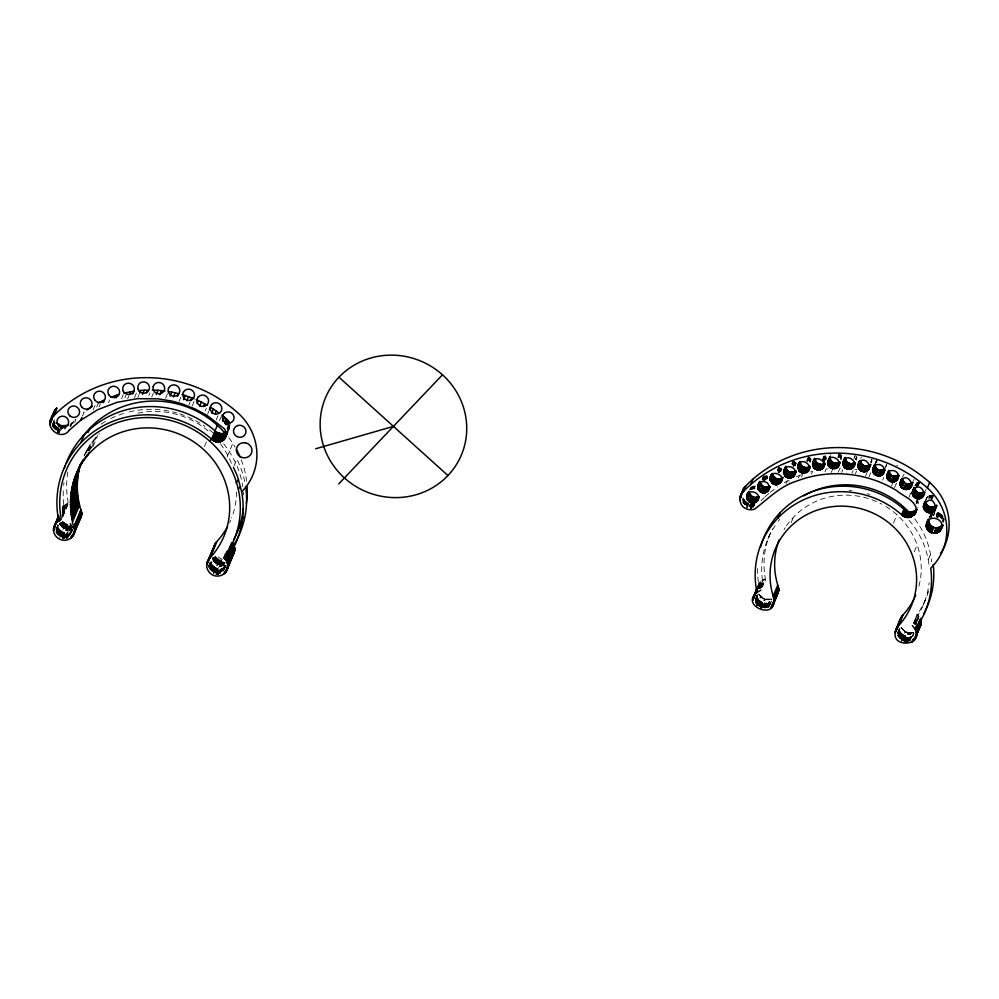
<?xml version="1.0" encoding="UTF-8"?>
<svg xmlns="http://www.w3.org/2000/svg" width="999" height="999" viewBox="0 0 999 999"><rect width="100%" height="100%" fill="white"/><g stroke="black" fill="none" stroke-linecap="round" stroke-linejoin="round"><path stroke-width="0.75" stroke-dasharray="5 3.75" d="M229.795 426.735L228.559 429.995L229.857 425.699M826.585 459.403L825.586 455.706L823.288 461.201M913.998 479.383L913.573 480.794M871.54 462.899L871.877 459.403M902.484 476.985L904.07 474.188M925.986 499.375C926.173 496.378 933.903 492.682 930.269 497.927M856.618 460.089L856.83 457.155L855.731 460.202M914.809 485.739L916.607 483.066M758.016 585.751C758.666 581.868 763.598 580.269 765.334 578.508A84.415 81.056 22.7 0 1 772.364 528.783M841.333 459.677L840.771 454.52L839.622 457.267M925.973 489.51L925.286 490.821M52.71 424.088L54.296 419.655M52.285 425.749L54.433 419.955M52.447 426.049L54.583 420.254M52.61 426.336L54.745 420.542M52.785 426.61L55.082 421.116M52.972 426.885L54.695 422.764M53.159 427.16L54.895 423.027M53.359 427.422L55.669 421.915M53.571 427.672L54.72 424.925M53.796 427.934L54.945 425.174M54.021 428.171L55.17 425.424M54.258 428.409L55.407 425.661M54.495 428.646L55.644 425.886M54.745 428.871L55.894 426.111M54.995 429.083L56.144 426.336M55.257 429.295L56.406 426.536M55.532 429.495L56.681 426.748M55.807 429.682L56.955 426.935M56.081 429.87L57.23 427.122M56.369 430.045L57.517 427.297M57.255 430.519L58.404 427.772M57.555 430.656L58.704 427.909M57.293 432.167L58.441 429.42M57.605 432.292L58.754 429.533M57.917 432.405L59.066 429.645M58.242 432.505L59.391 429.757M58.566 432.592L59.715 429.845M58.891 432.679L60.04 429.932M59.216 432.754L60.365 430.007M69.942 426.436L71.341 423.476L75.599 419.268M70.43 425.999L71.578 423.251M70.654 425.774L72.028 422.789M70.729 426.423L72.652 422.04M72.827 423.564L73.976 420.816M74.688 422.614L75.837 419.867M82.43 416.121L84.153 412L81.506 414.086M93.132 410.027L95.429 404.533L93.481 405.694M96.666 407.018L98.389 402.884M99.113 406.843L100.262 404.083M84.041 455.894L90.097 444.805L97.702 435.377A80.132 76.96 22.7 0 1 99.413 433.641M62.188 508.916C61.513 504.345 68.781 505.032 68.069 501.885A90.822 87.213 22.7 0 1 67.895 471.715M84.59 455.119L86.314 450.999M62.413 508.691L63.811 505.719M85.777 453.022L87.512 448.888M62.325 509.64L64.061 505.519M62.587 509.44L64.311 505.307M86.463 452.322L88.774 446.828M62.275 510.614L64.573 505.119M62.238 511.625L65.11 504.757M87.8 450.299L90.097 444.805M62.512 511.463L65.397 504.582M62.225 512.674L65.684 504.433M65.971 504.27C61.588 508.004 62.949 516.72 64.61 510.139A90.822 87.213 22.7 0 1 63.424 488.149M88.049 451.073L91.496 442.819M62.812 512.387L66.271 504.133M108.479 402.759L109.628 400.012M55.969 529.333L58.267 523.838M63.112 512.25L66.571 503.996M88.923 450.512L92.957 440.896M56.094 529.645L58.392 524.138M62.275 514.872L66.871 503.883M56.231 529.945L59.103 523.064M62.575 514.76L67.183 503.758M56.381 530.232L59.253 523.364M62.313 516.033L67.495 503.658M89.298 451.386L94.48 438.998M55.956 531.905L59.403 523.651M62.637 515.946L67.807 503.558M56.119 532.192L60.14 522.564M62.375 517.232L68.132 503.484M62.625 517.17L68.369 503.421M91.458 448.164L96.066 437.162M56.294 532.467L60.315 522.852M56.468 532.754L60.502 523.126M56.668 533.016L60.689 523.389M93.107 446.378L97.702 435.377M56.868 533.291L60.889 523.663M57.068 533.541L61.676 522.539M57.28 533.803L62.462 521.428M57.505 534.04L62.687 521.665M57.742 534.29L62.912 521.915M57.979 534.515L63.162 522.14M58.229 534.752L63.736 520.766M58.479 534.964L63.973 520.991M58.741 535.177L64.223 521.216M59.003 535.377L64.485 521.428M59.278 535.576L64.76 521.628M59.553 535.764L65.022 521.828M59.84 535.939L65.31 522.015M60.127 536.113L65.584 522.19M59.84 537.649L65.872 522.365M60.714 536.426L66.171 522.527M61.026 536.563L66.471 522.677M61.326 536.7L67.083 522.952L71.316 523.813L65.572 537.562M61.638 536.825L67.395 523.076M61.95 536.938L67.707 523.189M62.275 537.05L68.032 523.301M62.6 537.15L68.344 523.389M62.35 538.611L68.669 523.476M62.675 538.686L68.993 523.563M62.999 538.748L69.331 523.626M121.541 398.701L123.264 394.58M63.324 538.811L69.655 523.676M63.661 538.848L69.992 523.726M63.998 538.886L70.317 523.763M64.898 537.537L70.654 523.788M65.235 537.562L70.991 523.801M65.909 537.562L71.079 525.187M66.234 537.549L71.416 525.162M124.887 397.939L126.036 395.192M65.996 538.898L71.166 526.523M66.321 538.861L71.503 526.485M66.658 538.811L71.828 526.436M66.983 538.761L72.153 526.386M67.882 537.325L72.477 526.323M68.207 537.25L72.228 527.622M69.093 535.789L72.552 527.534M69.418 535.689L72.29 528.808M70.305 534.215L72.602 528.708M70.604 534.09L72.34 529.97M71.491 532.592L72.64 529.845M127.685 398.663L128.834 395.916M134.49 397.664L136.788 392.157M137.912 397.315L139.073 394.568M148.839 395.542L149.987 392.794M151.723 397.003L153.446 392.869M165.522 398.364L168.394 391.496M179.071 401.398L180.807 397.277M188.961 404.732L190.11 401.985M192.183 406.044L194.48 400.549M205.207 410.864L206.356 408.116M207.617 414.023L208.766 411.263M204.47 446.528L206.768 441.034M216.234 419.88L217.957 415.759M219.555 420.629L221.278 416.508M227.123 428.633L228.184 425.636M227.198 428.883L228.346 426.136M227.273 429.133L228.421 426.386M227.397 429.645L229.058 425.262M227.435 429.907L229.171 425.774M227.472 430.157L229.208 426.036M228.109 429.308L229.832 425.174M228.122 429.82L229.845 425.437M228.122 430.082L229.845 425.961M228.296 430.994L229.658 427.497M227.023 457.117L232.779 443.369M234.003 466.034L236.875 459.165A93.669 89.947 22.7 0 1 245.117 483.591M208.429 566.283L210.152 562.162M208.554 566.595L211.426 559.715M208.679 566.895L211.551 560.027M208.816 567.195L212.849 557.567M208.966 567.494L212.999 557.867M209.703 566.408L213.149 558.154M209.865 566.695L213.898 557.067M210.04 566.97L214.073 557.342M209.653 568.618L214.248 557.617M209.84 568.893L215.597 555.144M210.052 569.155L215.796 555.407M229.558 522.864L230.707 520.117M210.252 569.418L216.009 555.656L222.228 559.365L215.896 574.487M210.477 569.667L216.234 555.919M210.702 569.905L216.458 556.156M210.939 570.142L216.683 556.393M211.176 570.379L216.933 556.63M211.426 570.604L217.183 556.855M211.676 570.816L217.432 557.067M211.938 571.028L217.695 557.28M212.213 571.228L217.957 557.479M212.487 571.416L218.232 557.667M212.762 571.603L218.519 557.854M213.049 571.778L218.806 558.029M213.336 571.952L219.093 558.191M213.636 572.102L219.393 558.354M213.361 573.626L219.693 558.503M213.661 573.776L219.992 558.641M214.548 572.527L220.304 558.778M214.86 572.652L220.617 558.903M215.185 572.764L220.929 559.015M215.497 572.864L221.254 559.115M215.821 572.951L221.578 559.203M216.146 573.039L221.903 559.29M216.221 574.55L222.552 559.428M216.558 574.6L222.889 559.477M216.883 574.65L223.214 559.527M217.22 574.675L223.551 559.552M217.557 574.7L223.888 559.577M217.894 574.712L224.213 559.59M218.219 574.712L223.401 562.337M219.131 573.339L223.739 562.337M219.468 573.314L224.063 562.312M219.792 573.289L224.4 562.287M220.13 573.251L224.725 562.25M220.454 573.201L225.05 562.2M221.353 571.765L224.812 563.523M221.678 571.703L224.55 564.822M222.577 570.254L224.875 564.747M222.889 570.154L225.2 564.66M223.214 570.067L225.512 564.56M222.952 571.328L225.824 564.46M223.826 569.842L226.124 564.335M224.138 569.705L225.861 565.584M224.425 569.58L226.161 565.446M742.195 501.173L743.056 497.839M742.881 502.31L744.03 499.562L743.343 498.426M743.069 502.584L744.03 499.562M743.268 502.847L744.218 499.825M743.481 503.096L744.417 500.099M743.706 503.359L744.63 500.349M743.93 503.596L744.854 500.599M744.155 503.833L745.079 500.849M744.405 504.07L745.316 501.086M750.137 490.01L751.535 487.087L750.424 488.074M750.636 489.672C749.537 486.051 758.653 484.19 754.432 488.898M744.655 504.295L745.803 501.535M750.898 489.522L752.047 486.775M744.904 504.507L746.053 501.76M751.161 489.398L752.309 486.638M751.435 489.273L752.597 486.525M745.167 504.72L746.315 501.96L745.704 505.107M751.723 489.16L752.871 486.413M745.429 504.92L746.578 502.172M752.01 489.073L753.159 486.326M752.309 488.998L753.458 486.251M752.609 488.936L753.758 486.188M752.909 488.886L754.058 486.138M746.278 505.469L747.427 502.722M753.209 488.861L754.357 486.113M753.521 488.848L754.67 486.101M746.565 505.631L747.714 502.884M746.865 505.794L748.014 503.046M753.82 488.848L754.969 486.101M754.133 488.861L755.281 486.113M746.59 507.317L748.313 503.196M746.89 507.455L748.613 503.334M747.202 507.592L748.351 504.845M749.05 506.643L750.199 503.896M749.375 506.73L750.524 503.983M749.7 506.805L750.848 504.058M750.024 506.868L751.173 504.12M750.361 506.918L751.51 504.17M750.686 506.968L751.835 504.208M762.125 479.22L763.286 476.473M762.412 479.108L763.561 476.348M750.449 508.366L752.172 504.245M750.773 508.391L752.509 504.27M762.974 478.908L764.135 476.161M762.699 480.207L764.422 476.086M751.111 508.404L752.834 504.283M762.999 480.144L764.722 476.024M751.448 508.404L753.171 504.283M763.298 480.094L765.022 475.974M752.359 507.03L753.508 504.27M763.598 480.069L765.334 475.949M752.684 507.005L753.833 504.258M763.91 480.057C762.399 475.249 770.778 474.463 766.895 479.12M764.21 480.057L765.946 475.924M753.021 506.98L754.17 504.233M753.346 506.943L754.495 504.195M764.522 480.069L766.245 475.949M764.822 480.107L766.558 475.974M753.683 506.893L754.832 504.145M765.134 480.144L766.857 476.024M766.008 478.833L767.157 476.086M766.308 478.921L767.457 476.161M766.595 479.008L767.756 476.261M777.322 470.467L778.471 467.707M777.622 470.479L778.77 467.732M777.934 470.529L779.083 467.769M778.233 470.579L779.382 467.832M777.959 472.015L779.682 467.894M778.258 472.102L779.982 467.982M778.546 472.202L780.269 468.081M778.833 472.315C778.933 468.131 783.316 466.758 780.494 471.528M779.108 472.44L780.843 468.319M779.382 472.589L781.118 468.456M780.231 471.366L781.38 468.618M780.731 471.715L781.892 468.968M791.757 463.986L792.919 461.238M792.057 464.06L793.218 461.313M792.357 464.148L793.506 461.401M792.644 464.26L793.793 461.501M792.931 464.373L794.08 461.625M793.206 464.51L794.355 461.763M792.906 466.034L794.63 461.9M793.169 466.196L794.892 462.062L796.64 463.773M786.001 483.816L787.15 481.068L790.172 479.508L789.023 482.267M793.418 466.371L795.154 462.237M794.242 465.172L795.391 462.425M794.48 465.372L795.629 462.624M794.704 465.584L795.853 462.837M794.917 465.809L796.066 463.049M795.117 466.034L796.265 463.286M767.919 538.898L770.217 533.404M798.388 478.184L799.537 475.437L801.673 474.662M806.68 460.901L808.403 456.768M806.955 461.038L808.678 456.918M807.217 461.188L808.94 457.067M807.479 461.351L808.628 458.603M808.553 460.352L809.202 457.23M801.598 477.023L802.746 474.275M808.778 460.551L809.702 457.604M809.003 460.764L809.927 457.804M809.202 460.989L810.152 458.017M809.402 461.226L810.364 458.241M809.59 461.463L810.551 458.479M809.764 461.713L810.738 458.716M757.829 586.475L758.978 583.716M757.804 587.05L759.54 582.929M809.914 461.975L810.913 458.966M758.016 586.8L759.952 582.429M810.064 462.25L811.063 459.228M757.866 587.687L760.389 581.955M757.754 588.611L760.626 581.73M757.991 588.386L761.113 581.306M758.491 587.974L761.363 581.106M757.467 568.518A88.686 85.165 22.7 0 0 758.853 584.627L759.228 586.475L761.625 580.906M758.441 588.973L761.9 580.719M758.716 588.798L762.175 580.544M759.003 588.623L762.449 580.369M759.29 588.461L762.736 580.219M759.577 588.311L763.024 580.057M755.207 599.313L757.504 593.818M763.323 579.919C755.781 593.593 763.873 587.887 765.509 579.195M755.331 599.625L757.629 594.118M760.177 588.036L763.623 579.782M755.456 599.924L757.754 594.43M760.476 587.912L763.923 579.67M755.594 600.224L757.891 594.73M760.788 587.799L764.235 579.545M755.731 600.524L758.029 595.017M761.101 587.699L764.547 579.445M755.306 602.185L758.765 593.943M761.413 587.599L764.872 579.358M755.481 602.472L758.928 594.23M761.738 587.512L765.184 579.27M755.644 602.759L759.103 594.505L764.759 598.975L771.653 599.1L768.194 607.355M755.831 603.034L759.277 594.78M756.018 603.309L759.477 595.054M756.218 603.571L759.677 595.317M756.43 603.833L759.877 595.579M756.643 604.083L760.089 595.841M756.867 604.333L760.314 596.078M791.146 522.702L793.443 517.207M811.438 474.125L812.599 471.378L810.389 471.953M756.518 605.943L760.551 596.328M756.767 606.181L760.788 596.553M757.579 605.032L761.038 596.778M757.829 605.257L761.288 597.002M758.091 605.469L761.55 597.215M758.366 605.669L761.812 597.414M758.628 605.869L762.087 597.614M758.915 606.056L762.362 597.802M759.19 606.231L762.649 597.976M759.477 606.393L762.936 598.151M759.777 606.555L763.224 598.314M760.077 606.718L763.523 598.463M760.376 606.855L763.835 598.601M760.689 606.992L764.135 598.738M822.264 460.064L824 455.931M760.426 608.491L764.447 598.863M822.502 460.264L824.225 456.143M760.739 608.603L764.759 598.975M822.714 460.489L824.437 456.368M761.063 608.716L765.084 599.088M822.914 460.714L825.211 455.219M823.114 460.951L825.411 455.457M761.375 608.803L765.409 599.188M762.274 607.517L765.734 599.263M823.451 461.451L825.748 455.956M762.599 607.592L766.058 599.35M823.601 461.713L825.911 456.218M762.936 607.667L766.383 599.412M823.738 461.988L826.048 456.493M823.863 462.262L826.173 456.768M763.261 607.717L766.72 599.462M823.975 462.549L826.273 457.043M763.598 607.767L767.045 599.512M763.923 607.804L767.382 599.55M764.26 607.829L767.707 599.575M764.597 607.842L768.044 599.587M764.922 607.854L768.381 599.6M765.259 607.842L768.718 599.6M765.596 607.829L769.043 599.575M765.921 607.804L769.38 599.55M766.258 607.767L769.705 599.525M767.157 606.356L770.042 599.475M767.482 606.293L770.366 599.425M767.819 606.231L770.691 599.35M767.557 607.529L771.016 599.275M767.881 607.442L771.328 599.2M824.974 471.715L826.123 468.956L828.408 468.731M768.506 607.242L771.965 599M768.818 607.13L771.69 600.262M769.692 605.631L772.002 600.137M838.149 455.731L839.31 452.972M831.268 472.502L832.991 468.381M837.824 457.292L839.547 453.159M838.061 457.492L839.784 453.359M838.273 457.704L839.422 454.945M839.26 456.78L840.409 454.033M839.447 457.018L840.596 454.27M839.784 457.53L840.933 454.782M840.184 458.354L841.333 455.594M840.284 458.628L841.433 455.881M840.371 458.916L841.52 456.168M840.446 459.215L841.595 456.456M838.173 472.34L839.897 468.219L843.356 468.294M841.633 472.427L842.781 469.667M854.37 457.217L855.519 454.47M853.983 458.828L855.132 456.081M855.544 459.328L856.692 456.58M855.619 459.615L856.767 456.868M851.997 473.289L853.146 470.541M860.663 458.354L861.375 457.055M855.431 473.788L856.58 471.041M870.728 462.162L871.802 459.115M870.791 462.45L871.94 459.702M865.621 475.911L867.357 471.79M868.98 476.823L870.703 472.702M874.999 463.948L876.548 460.751M875.399 463.499L876.76 460.539M876.31 462.737L877.459 459.99M885.539 467.107L886.662 464.06M885.564 467.694L886.712 464.647M882.666 480.094L883.815 477.347M891.495 485.976L893.231 481.855M894.542 487.662L896.265 483.541L898.263 484.727M893.506 523.064L896.965 514.81M908.89 497.427L910.613 493.306L907.866 491.183M915.459 485.826L916.845 482.892M915.933 485.464L917.094 482.717M916.458 485.164L917.606 482.417M916.158 486.413L917.881 482.292M916.433 486.301L918.156 482.18M916.72 486.201L918.443 482.08M917.02 486.113L918.743 481.993M917.307 486.038L919.03 481.918M917.606 485.989L919.33 481.868M917.906 485.951L919.642 481.818M918.218 485.926L919.942 481.805M915.958 501.948L917.107 499.2M916.508 502.847L917.656 500.099M916.632 503.084L917.781 500.337M916.745 503.321L917.894 500.574M916.945 503.808C918.206 497.265 919.442 505.357 917.819 507.367M925.836 500.187L926.985 497.44M926.048 499.95L927.409 496.965M928.683 498.226L929.832 495.467M928.983 498.126L930.131 495.379M929.295 498.051L930.456 495.304M929.619 497.989L930.768 495.242M929.944 497.952L931.093 495.204M930.593 497.914L931.742 495.154M930.918 497.914L932.067 495.167M931.243 497.939L932.392 495.192M931.567 497.977L932.716 495.229M931.305 499.413L933.041 495.279M931.63 499.475L932.779 496.728M931.942 499.562L933.665 495.442M914.272 551.748L917.144 544.867M929.52 517.607L930.956 514.572M929.807 517.332L931.255 514.323M930.431 516.82L931.58 514.073M930.756 516.595L931.905 513.848M931.093 516.383L932.242 513.636M930.868 517.569L932.591 513.449M931.23 517.395L932.379 514.647M933.341 515.521L934.49 512.774M933.74 515.447L934.889 512.699M936.175 515.434C936.075 509.565 945.766 515.484 941.62 518.756M936.587 515.509L937.736 512.749M936.413 516.97L938.136 512.849M936.8 517.082L938.536 512.949M937.199 517.207L938.923 513.086M937.574 517.357L939.297 513.236M937.949 517.532L939.672 513.399M938.898 516.346L940.047 513.586M939.247 516.545L940.396 513.798M939.597 516.77L940.746 514.023M939.922 517.007L941.07 514.26M940.246 517.257L941.395 514.51M940.546 517.532L941.707 514.785M940.846 517.819L941.995 515.072M941.12 518.119L942.269 515.372M941.383 518.431L942.532 515.684M941.845 519.093L942.994 516.346M942.569 520.541L943.718 517.794M942.694 520.916L943.843 518.169L942.894 521.703M942.806 521.303L943.955 518.556M942.956 522.09L944.105 519.343M943.006 522.489L944.155 519.742M897.564 632.679L898.725 629.932M928.221 559.727L930.519 554.22M897.689 632.991L899.987 627.497M897.814 633.291L900.698 626.423M897.951 633.591L900.836 626.723M898.101 633.89C900.711 620.466 901.048 630.906 906.568 632.055C909.664 634.627 917.606 629.395 912.349 636.463M897.689 635.551L901.135 627.297M897.851 635.839L901.31 627.584M898.026 636.113L901.485 627.872M898.213 636.388L901.672 628.146M898.413 636.663L901.86 628.408M898.613 636.925L902.06 628.671M898.825 637.187L902.272 628.933M899.038 637.437L902.484 629.183M899.262 637.687L902.721 629.432M899.5 637.924L902.946 629.67M899.737 638.149L903.196 629.894M899.987 638.373L903.433 630.119M900.236 638.586L903.695 630.344M900.499 638.798L903.958 630.544M900.773 638.998L904.22 630.744M901.048 639.198L904.495 630.943M901.323 639.372L904.782 631.131M901.61 639.547L905.069 631.306M901.323 641.096L905.356 631.468M901.622 641.258L905.643 631.63M902.497 640.022L905.956 631.78M902.809 640.172L906.255 631.917M903.108 640.297L906.568 632.055M903.421 640.421L906.88 632.167M903.745 640.534L907.192 632.28M904.058 640.634L907.517 632.379M903.808 642.107L907.829 632.479M904.132 642.182L908.166 632.567M904.457 642.257L908.491 632.629M904.794 642.32L908.815 632.692M905.119 642.382L909.152 632.754M916.995 614.622L913.548 622.864L915.121 624.4L918.568 616.146L916.995 614.622L918.318 612.737A84.415 81.056 22.7 0 0 928.995 589.722M905.456 642.419L909.477 632.792M913.698 622.989L917.144 614.735M905.781 642.457L909.814 632.829M913.948 623.201L917.407 614.959M906.118 642.469L910.139 632.854M914.197 623.426L917.644 615.184M906.455 642.494L910.476 632.866M914.435 623.663L917.894 615.409M906.78 642.494L910.813 632.866M914.672 623.9L918.118 615.646M907.117 642.482L911.15 632.854M914.897 624.15L918.356 615.896M907.454 642.469L911.475 632.842M923.338 604.832L925.636 599.338M908.353 641.058L911.812 632.817M915.321 624.65C919.355 621.74 912.274 620.554 916.021 618.231A84.415 81.056 22.7 0 0 929.095 582.717M917.057 620.529L918.568 616.146M908.69 641.021L912.137 632.779M915.534 624.924L916.483 621.902M917.257 620.791L918.78 616.408M909.015 640.971L912.474 632.729M917.444 621.066L918.98 616.67M909.34 640.921L912.799 632.667M909.664 640.846L913.123 632.604M909.989 640.771L913.436 632.517M912.037 636.563L913.76 632.429M912.961 636.238L914.122 633.478M749.5 489.597L750.237 488.311M830.394 455.294L830.781 454.495M929.145 517.145L930.668 514.86M875.661 461.938L876.348 460.976M62.475 507.142L63.337 506.168M761.001 500.724L764.36 497.44M765.172 496.665L769.405 492.982M71.341 423.476L70.042 424.45M770.254 492.257L777.497 486.9M759.228 586.475L763.211 584.69L763.036 584.015A84.415 81.056 22.7 0 1 776.71 523.426M784.178 482.704L787.15 481.068M796.365 476.698L799.537 475.437M854.857 469.33L857.154 469.667M896.64 465.297L897.776 465.796M63.674 485.402A90.822 87.213 22.7 0 1 64.011 482.679M101.149 424.113A90.822 87.213 22.7 0 1 108.304 419.842M110.789 418.569A90.822 87.213 22.7 0 1 126.448 412.612M129.171 411.9A90.822 87.213 22.7 0 1 176.823 412.987M179.558 413.811A90.822 87.213 22.7 0 1 204.995 426.461M209.553 429.882A90.822 87.213 22.7 0 1 213.886 433.554M223.639 443.806A90.822 87.213 22.7 0 1 228.671 450.611L230.207 452.972A90.822 87.213 22.7 0 1 242.807 486.738M243.456 492.232A90.822 87.213 22.7 0 1 243.644 494.98M228.833 437.774A90.822 87.213 22.7 0 1 232.13 442.357L233.654 444.717A90.822 87.213 22.7 0 1 235.115 447.127M241.221 459.727A90.822 87.213 22.7 0 1 246.628 481.231M137.899 413.124A80.132 76.96 22.7 0 1 210.227 432.779M220.379 443.781A80.132 76.96 22.7 0 1 232.168 465.459M236.601 491.845A80.132 76.96 22.7 0 1 231.606 517.882M778.246 521.378A84.415 81.056 22.7 0 1 779.844 519.393M849.125 490.497A84.415 81.056 22.7 0 1 851.76 490.721M867.332 493.718A84.415 81.056 22.7 0 1 869.867 494.493M909.14 520.354A84.415 81.056 22.7 0 1 929.257 567.37M914.759 518.931A84.415 81.056 22.7 0 1 931.555 561.875M784.065 529.632A73.726 70.804 22.7 0 1 785.226 527.734M786.45 525.874A73.726 70.804 22.7 0 1 881.867 504.208M885.888 506.505A73.726 70.804 22.7 0 1 918.106 588.898"/><path stroke-width="1.5" d="M812.587 464.223C813.748 451.323 832.329 464.46 820.366 469.692A5.894 5.657 22.7 0 1 818.568 469.967L815.359 469.018L813.011 466.271L812.587 464.223L814.884 458.716L816.683 462.762L820.866 464.46A5.894 5.657 22.7 0 0 822.676 464.198L824.749 463.024L822.227 468.718M886.8 475.861L887.487 478.746L889.31 480.781A5.894 5.657 22.7 0 0 890.958 481.605C895.941 483.641 900.873 476.985 897.314 472.889C896.016 471.166 893.743 470.242 891.608 470.566C886.6 470.354 884.927 482.38 889.098 470.367M69.393 430.032C60.802 442.757 41.409 425.137 53.896 415.659A135.215 129.845 22.7 0 1 60.814 409.14L61.126 408.866A132.118 126.861 22.7 0 1 234.777 410.202L237.45 412.525A57.118 54.858 22.7 0 1 241.671 491.845A93.669 89.947 22.7 0 1 226.498 559.078C226.336 562.112 229.545 566.97 226.748 570.666C224.937 574.2 220.916 576.336 216.983 576.073C208.591 576.148 203.134 564.897 209.253 558.766A10.689 10.265 22.7 0 1 209.94 558.079L210.889 556.98A80.132 76.96 22.7 0 0 202.385 448.451A80.132 76.96 22.7 0 0 90.809 451.885C70.08 472.452 66.396 504.145 74.738 530.981C74.5 536.213 69.593 540.471 64.423 540.309C59.166 540.397 54.171 536.213 53.596 530.931C53.259 528.371 53.983 525.686 55.582 523.638C56.606 520.816 61.888 521.128 61.164 518.381A90.822 87.213 22.7 0 1 104.858 428.096A90.822 87.213 22.7 0 1 208.292 439.935L210.427 441.808A90.822 87.213 22.7 0 1 225.225 458.866L226.761 461.226A90.822 87.213 22.7 0 1 236.189 481.481L236.988 484.14A90.822 87.213 22.7 0 1 224.188 557.454L225.811 559.902L232.305 542.869L225.399 559.378M233.329 554.732L234.777 549.188L232.717 543.394M756.93 591.982L756.555 590.122A88.686 85.165 22.7 0 1 799.225 501.96A88.686 85.165 22.7 0 1 900.224 513.523L901.647 514.685A8.554 8.204 22.7 0 0 903.071 515.896C908.516 520.167 917.694 515.022 916.195 508.079C913.635 499.463 903.183 496.216 896.952 490.821C867.557 472.515 829.632 468.444 797.239 480.931C780.369 485.914 768.169 498.826 754.757 509.028C751.648 510.277 747.989 509.94 745.117 508.216C738.848 504.895 738.074 495.329 743.793 491.083A135.215 129.845 22.7 0 1 750.724 484.565L751.036 484.29A132.118 126.861 22.7 0 1 924.687 485.626L927.359 487.949A57.118 54.858 22.7 0 1 931.58 567.27L930.681 568.219L930.918 569.954A88.686 85.165 22.7 0 1 915.746 628.271L915.209 628.983M912.387 625.624C930.993 647.127 883.503 650.287 897.814 626.535A10.689 10.265 22.7 0 1 898.501 625.849L899.325 624.887A73.726 70.804 22.7 0 0 858.928 508.229A73.726 70.804 22.7 0 0 772.739 594.555C782.217 624.6 733.166 604.308 760.901 590.197M918.643 629.308L920.866 624.712L920.603 619.892L916.008 630.893M783.965 470.154C782.205 474.35 786.737 479.095 791.033 477.809A5.894 5.657 22.7 0 0 792.694 477.122L794.829 474.7M80.657 464.323C75.624 479.87 76.473 496.815 81.543 512.212C81.993 514.985 81.206 517.932 79.408 520.092M779.22 539.635A73.726 70.804 22.7 0 0 777.334 583.553L778.696 590.272L776.66 595.616M746.815 497.127C747.152 486.713 763.885 493.556 757.03 501.223A5.894 5.657 22.7 0 1 755.606 502.297C749.6 505.706 742.919 496.428 749.113 491.62M757.791 486.663C757.429 491.046 762.799 494.343 766.57 492.132A5.894 5.657 22.7 0 0 767.994 491.058L769.492 486.988L767.557 483.004L764.56 481.53L761.538 481.743L758.903 483.641L757.791 486.663L759.54 482.242M900.049 483.666C905.094 466.758 921.515 492.032 903.533 488.961A5.894 5.657 22.7 0 1 901.997 487.949L900.049 483.666L901.785 479.245M798.213 465.134C802.384 455.644 815.609 467.944 806.268 472.552A5.894 5.657 22.7 0 1 804.52 473.039C798.875 473.888 795.766 466.496 799.362 462.387M872.714 469.705L873.451 472.877L875.848 475.199A5.894 5.657 22.7 0 0 877.584 475.811C882.654 477.185 886.675 470.279 882.954 466.583C881.593 465.034 879.432 464.26 877.397 464.61C873.201 464.023 870.629 475.412 874.462 465.284M923.438 506.431C934.664 485.489 943.231 524.65 924.075 509.203A6.256 6.006 22.7 0 1 923.713 508.316L923.438 506.431L925.186 501.998M770.192 478.621C770.916 467.744 787.949 476.136 779.869 483.316A5.894 5.657 22.7 0 1 778.321 484.215C772.764 486.588 767.07 478.758 771.927 474.2M842.969 464.173C843.893 448.938 864.51 465.259 849.275 469.255A5.894 5.657 22.7 0 1 847.439 469.068L844.555 467.382L843.019 464.473L845.279 458.678L846.852 461.888L849.737 463.573A5.894 5.657 22.7 0 0 851.573 463.748L854.669 462.662L852.372 468.156M912.836 490.409C922.427 478.159 930.494 503.334 915.096 497.777A5.894 5.657 22.7 0 1 913.698 496.578L912.274 492.707L913.985 487.662M742.17 493.069L743.293 489.06L746.103 485.589A135.215 129.845 22.7 0 1 753.021 479.058L753.333 478.783A132.118 126.861 22.7 0 1 926.985 480.132L929.657 482.442A57.118 54.858 22.7 0 1 940.359 553.783M213.574 548.051L216.146 542.257A10.689 10.265 22.7 0 1 216.845 541.583L217.794 540.471A80.132 76.96 22.7 0 0 227.547 526.648M827.734 462.225C830.544 449.6 847.352 464.885 834.777 468.593A5.894 5.657 22.7 0 1 832.954 468.631L829.869 467.307L827.896 464.298L827.734 462.225L830.069 456.431M899.874 621.003L902.409 615.534A10.689 10.265 22.7 0 1 903.108 614.847L903.92 613.886A73.726 70.804 22.7 0 0 913.935 599.2M926.847 522.639C930.044 514.235 944.13 518.906 941.682 527.597C939.909 536.288 925.711 534.003 926.285 525.337A7.855 7.542 22.7 0 1 926.473 523.763L928.158 519.53M794.954 474.425C797.764 467.744 786.775 463.324 784.078 469.88M50.45 420.616C50.574 416.071 62.313 397.565 53.509 416.133M50.125 421.865L55.207 409.777M49.987 422.827L55.594 409.265M49.95 423.464L56.019 408.778M49.95 423.788L52.248 418.294M52.785 416.795L56.468 408.316M49.975 424.438L51.686 419.992M53.259 416.346L56.706 408.091M60.29 428.471L61.439 425.724L68.294 425.349M60.614 428.559L61.763 425.799M60.939 428.621L62.088 425.874M61.264 428.696L62.425 425.936M61.601 428.746L62.75 425.999M64.923 428.721L66.071 425.961M69.206 430.294L80.707 420.254L81.856 417.507M80.807 442.857L84.266 434.615M88.087 432.38L89.81 428.259M103.334 402.634L104.495 399.887L98.389 402.884M53.709 527.709L58.729 515.372M53.609 528.346L58.454 516.758M74.513 478.533L80.832 463.411M53.546 528.995L58.654 516.508M73.751 480.831L80.007 465.509M53.521 529.632L58.704 516.933M79.408 467.495L81.718 462M53.534 530.282L54.67 527.21M56.668 522.44L58.629 518.106M73.064 483.154L79.97 466.645M80.607 465.397L82.905 459.89M53.559 530.606L54.708 527.859M57.155 522.015L58.304 519.268M72.452 485.489L79.358 468.993M57.405 521.815L58.554 519.068M81.868 463.324L83.017 460.576M57.667 521.615L58.816 518.868M71.928 487.849L78.821 471.353M57.942 521.428L59.366 518.506M83.192 461.301L84.353 458.553M58.491 521.091L59.64 518.331M71.466 490.234L78.372 473.726M84.59 459.328L85.739 456.58M71.091 492.619L77.997 476.123M86.051 457.392L87.2 454.645M70.792 495.029L77.697 478.533M87.575 455.507L88.724 452.759M70.567 497.44L77.472 480.944M70.43 499.862L77.323 483.366M70.355 502.297L77.26 485.801M70.367 504.732L77.273 488.224M116.084 397.777L117.233 395.03L119.43 394.393M70.467 507.167L77.373 490.659M70.629 509.59L77.535 493.094M70.879 512.025L77.785 495.516M71.216 514.435L78.109 497.939M71.616 516.845L78.521 500.349M72.103 519.255L78.996 502.747M72.665 521.64L79.558 505.132M74.038 526.51L80.907 509.865M74.151 526.823L81.056 510.314M129.408 394.543L130.557 391.783L133.953 391.233L132.805 393.981M74.263 527.135L81.156 510.626M74.351 527.447L81.256 510.939M74.438 527.759L81.344 511.263M74.513 528.071L81.419 511.575M74.588 528.396L81.481 511.9M70.604 538.361L71.753 535.601M74.638 528.721L81.543 512.212M70.867 538.161L72.015 535.414M74.688 529.045L81.581 512.537M74.75 529.682L81.618 512.862M71.616 537.537L72.765 534.777M74.763 530.007L81.656 513.511M71.841 537.3L81.668 513.836M72.29 536.838L81.643 514.485M72.702 536.338L81.568 515.122M73.252 535.539L81.394 516.083M139.648 393.194L140.797 390.447L147.69 390.072L146.541 392.819M142.507 394.33L144.231 390.209M156.331 394.43L158.067 390.309L164.96 390.996M159.79 394.717L161.513 390.597M170.092 396.216L171.816 392.095L178.596 393.606L177.447 396.366M173.489 396.928L175.212 392.794M183.554 399.662L185.277 395.542L193.981 398.738M186.85 400.774L188.574 396.653M190.684 400.611L191.833 397.864M197.09 403.334L198.239 400.574L196.116 399.637M199.65 406.206L201.373 402.085L198.239 400.574M203.321 406.431L204.47 403.683L201.373 402.085M209.353 409.89L210.502 407.142L219.106 412.999M211.701 413.136L213.424 409.016M215.147 413.711L216.296 410.964M217.332 425.299L211.563 439.073L209.628 441.096M212.312 439.822L215.772 431.568M80.707 420.254L97.964 409.59L117.07 402.322L137.338 398.688L158.067 398.851L171.766 401.049L181.83 403.783L194.793 408.828L207.043 415.397L224.75 429.058L226.398 434.203L224.313 439.36L219.018 441.97L213.162 440.472L216.621 432.23A8.554 8.204 22.7 0 1 215.01 430.819L213.561 429.645A93.669 89.947 22.7 0 0 66.196 463.111M213.386 440.621L216.621 432.23M213.611 440.759L216.833 432.367M213.848 440.896L217.07 432.517M214.086 441.021L217.295 432.642M214.323 441.146L217.532 432.779M214.573 441.258L217.782 432.892M222.802 421.453L224.538 417.332L221.853 415.122M214.822 441.358L218.269 433.104L222.727 433.691L226.598 432.142M215.072 441.458L218.519 433.204M215.322 441.546L218.769 433.291M215.572 441.633L219.031 433.379M215.834 441.708L219.28 433.454M216.096 441.77L219.543 433.516M216.358 441.833L219.805 433.578M216.621 441.883L220.067 433.628M224.713 423.064L226.436 418.943L224.538 417.332M216.883 441.92L220.329 433.666M224.8 423.226L226.436 418.943M217.145 441.958L220.604 433.703M217.42 441.983L220.866 433.728M217.682 441.995L221.129 433.753M225.212 423.564L226.523 419.093M225.412 423.738L226.935 419.43M217.944 442.008L221.403 433.766M226.174 422.552L227.135 419.617M218.219 442.008L221.666 433.766M226.361 422.739L227.335 419.805M218.481 442.008L221.928 433.753M226.548 422.939L227.522 419.992M218.744 441.995L222.203 433.741M226.149 424.513L227.697 420.192M219.018 441.97L222.465 433.716M219.28 441.945L222.727 433.691M226.311 424.725L227.872 420.392M219.543 441.895L222.989 433.653M227.048 423.551L228.034 420.591M219.805 441.858L223.252 433.603M227.21 423.776L228.197 420.804M227.347 423.988L228.359 421.016M220.055 441.795L223.514 433.554M227.497 424.213L228.509 421.241M220.317 441.733L223.764 433.491M227.622 424.438L228.646 421.466M220.567 441.67L224.275 433.341M227.76 424.675L228.783 421.69M221.079 441.508L224.525 433.254M221.316 441.408L224.775 433.154M221.566 441.308L225.012 433.054M221.803 441.196L225.25 432.954M222.04 441.083L225.487 432.829M222.265 440.959L225.949 432.579M222.715 440.696L226.174 432.442M222.939 440.547L226.386 432.292M223.152 440.397L226.81 431.993M223.551 440.072L227.21 431.655M223.938 439.735L227.397 431.481M224.313 439.36L227.547 431.456M224.65 438.973L227.522 432.092M225.237 438.124L227.547 432.617M206.88 563.286L215.16 543.531M206.706 564.235L215.734 542.757M206.656 564.885L216.146 542.257M206.631 565.209L213.536 548.701M209.94 558.079L216.845 541.583M223.976 557.966L225.587 553.746M224.238 558.191L227.11 551.311M224.488 558.404L227.36 551.535M224.725 558.641C226.436 554.395 227.123 550.474 229.957 550.824A93.669 89.947 22.7 0 0 245.592 486.413M224.962 558.878L231.855 542.382M225.187 559.128L232.093 542.619M225.612 559.627L232.517 543.131M226.011 560.164L232.917 543.668M226.199 560.439L233.092 543.943M226.373 560.726L233.267 544.218M226.536 561.001L233.441 544.505M226.698 561.301L233.591 544.792M226.848 561.588L233.741 545.092M226.985 561.888L233.878 545.392M227.11 562.187L234.016 545.691M227.235 562.499L234.128 546.003M227.335 562.812L234.241 546.303M227.435 563.124L234.34 546.615M227.535 563.436L234.428 546.94M227.61 563.748L234.515 547.252M227.685 564.073L234.578 547.564M223.551 574.263L224.962 571.328M227.735 564.398L234.64 547.889M227.822 565.034L234.69 548.214M227.859 565.359L234.753 548.863M224.575 573.463L225.961 570.491M227.11 567.732L234.777 549.188M225.037 573.014L234.777 549.837M225.474 572.539L234.765 550.162M225.886 572.027L234.703 550.799M226.423 571.228L234.54 551.76M740.259 496.341L743.293 489.06M740.034 497.29L743.968 487.962M739.897 498.251L744.355 487.437M739.859 498.888L741.595 494.443M742.257 492.694L744.779 486.95M739.859 499.213L741.583 495.092M742.694 492.22L745.229 486.488M739.884 499.862L741.008 496.79M743.169 491.77L745.466 486.263M743.406 491.558L745.716 486.051M750.724 484.565L753.021 479.058M746.94 495.941L748.738 491.533M746.827 496.828L749.125 491.333M746.852 497.727C748.214 484.278 750.786 502.047 757.904 496.803A5.894 5.657 22.7 0 0 758.666 496.316M746.89 498.014L749.188 492.519M746.94 498.314L749.25 492.819M747.015 498.601L749.312 493.106M747.102 498.888L749.4 493.394M747.202 499.175L749.5 493.681M747.327 499.463L749.625 493.956M747.452 499.725L749.75 494.23M747.602 499.999L749.899 494.493M748.988 501.61L751.285 496.116M749.238 501.798L751.535 496.303M749.487 501.973L751.785 496.478M749.75 502.135L752.047 496.64M750.012 502.285L752.322 496.79M750.299 502.422L752.597 496.928M750.574 502.547L752.871 497.04M750.861 502.659L753.171 497.152M757.854 486.076L759.702 481.368M751.161 502.747L753.458 497.252M757.791 487.262L760.077 481.456M751.46 502.822L753.758 497.327M757.816 487.549C759.24 474.85 762.062 491.745 768.868 486.638A5.894 5.657 22.7 0 0 769.63 486.151M757.854 487.849L760.152 482.355M751.76 502.884L754.058 497.39M757.979 488.436L760.214 482.642M752.06 502.934L754.37 497.44M758.066 488.723L760.364 483.229M752.372 502.972L754.67 497.465M758.166 489.011L760.476 483.516M758.291 489.285L760.589 483.791M752.672 502.984L754.982 497.477M758.416 489.56L760.726 484.065M752.984 502.984L755.281 497.49M758.566 489.822L760.863 484.328M753.283 502.972L755.594 497.465M753.596 502.934L755.893 497.44M753.895 502.897L756.193 497.39M754.195 502.834L756.493 497.327M754.482 502.759L756.792 497.252M754.782 502.659L757.08 497.165M755.057 502.559L757.367 497.052M755.331 502.435L757.642 496.94M759.952 491.446L762.249 485.939M755.606 502.297L757.904 496.803M760.202 491.633L762.499 486.126M760.451 491.808L762.749 486.313M760.714 491.97L763.011 486.476M757.03 501.223L758.953 496.878M757.417 500.774L758.903 497.527M760.988 492.12L763.286 486.625M761.263 492.257L763.561 486.763M761.538 492.382L763.848 486.875M761.837 492.482L764.135 486.988M762.125 492.582L764.422 487.075M762.424 492.657L764.722 487.162M762.724 492.719L765.022 487.225M763.036 492.769L765.334 487.262M763.336 492.794L765.634 487.3M763.648 492.819L765.946 487.312M770.516 476.873L771.89 473.576M763.948 492.819L766.245 487.312M770.229 478.022L772.002 473.613M764.26 492.807L766.558 487.3M770.204 479.22L772.489 473.414M764.56 492.769L766.857 487.275M770.241 479.508C771.977 466.845 773.913 482.779 780.619 478.708A5.894 5.657 22.7 0 0 782.18 477.822L780.107 483.129M764.859 492.719L767.157 487.225M770.291 479.807L772.589 474.313M765.159 492.669L767.457 487.162M770.354 480.107L772.652 474.6M765.459 492.582L767.756 487.087M770.441 480.394L772.739 474.887M765.746 492.495L768.044 487M770.529 480.681L772.826 475.174M766.021 492.395L768.331 486.888M770.641 480.956L772.939 475.462M766.308 492.27L768.606 486.763M766.57 492.132L768.868 486.638M767.994 491.058L769.917 486.7M768.556 490.359L770.017 487.1M771.815 482.729L774.113 477.222M772.04 482.942L774.337 477.435M772.264 483.141L774.562 477.647M772.502 483.341L774.799 477.834M772.751 483.516L775.049 478.022M773.014 483.691L775.311 478.184M773.276 483.841L775.574 478.346M773.551 483.978L775.848 478.484M773.838 484.115L776.136 478.608M774.125 484.228L776.423 478.721M774.412 484.328L776.71 478.821M774.712 484.403L777.01 478.908M775.012 484.478L777.309 478.971M775.311 484.527L777.609 479.033M775.611 484.565L777.921 479.07M775.923 484.59L778.221 479.095M776.235 484.602L778.533 479.095M776.535 484.59L778.833 479.083M776.847 484.565L779.145 479.058M777.147 484.527L779.445 479.021M777.447 484.465L779.744 478.971M777.734 484.403L780.044 478.896M778.034 484.315L780.331 478.808M783.653 471.291L785.664 466.346M778.321 484.215L780.619 478.708M783.603 471.89L785.901 466.383M783.603 472.477L785.901 466.683M783.641 472.777L785.913 466.983M783.678 473.076L785.938 467.282M783.815 473.663L785.976 467.569M779.869 483.316L782.18 477.822M780.519 482.704L782.816 477.197M781.056 481.993L782.941 477.609M784.752 475.549L787.05 470.054L786.038 467.869M784.939 475.786L787.05 470.054M785.139 476.024L787.237 470.292M785.351 476.236L787.449 470.517M785.576 476.448L787.662 470.741M785.813 476.648L787.886 470.954M786.063 476.835L788.124 471.141M786.313 477.01L788.361 471.328M786.575 477.172L788.623 471.503M786.85 477.31L788.885 471.665M787.125 477.447L789.148 471.815M787.412 477.572L789.709 472.065L793.331 472.315A5.894 5.657 22.7 0 0 795.004 471.615L795.728 471.091M787.699 477.672L790.009 472.165M787.999 477.759L790.296 472.265M788.298 477.834L790.596 472.34M788.598 477.897L790.896 472.39M788.91 477.934L791.208 472.44M789.21 477.972L791.508 472.465M789.522 477.984L791.82 472.477M789.822 477.984L792.132 472.477M790.134 477.959L792.432 472.465M790.434 477.922L792.731 472.427M790.733 477.884L793.031 472.377M791.033 477.809L793.331 472.315M792.694 477.122L795.004 471.615M792.956 476.96L795.254 471.453M793.194 476.773L795.491 471.278M793.418 476.585L795.941 470.891M797.889 466.271L799.262 462.662M793.855 476.173L795.953 471.59M797.801 467.157L800.112 461.363M794.405 475.474L795.991 471.953M797.814 467.457C800.261 454.957 800.124 469.805 806.817 467.532A5.894 5.657 22.7 0 0 808.566 467.057L809.602 466.446L807.055 472.115M797.864 468.056L800.124 462.25M777.784 518.231L780.094 512.724M798.563 470.029L800.861 464.535M798.713 470.292L801.011 464.797M798.888 470.541L801.186 465.047M799.075 470.791L801.373 465.297M799.262 471.029L801.573 465.522M799.475 471.253L801.772 465.746M799.699 471.466L801.997 465.959M799.924 471.665L802.234 466.171M800.174 471.853L802.472 466.358M800.424 472.04L802.721 466.533M800.686 472.202L802.984 466.695M800.948 472.352L803.246 466.858M801.223 472.49L803.521 466.995M801.51 472.614L803.808 467.12M801.797 472.727L804.095 467.232M802.085 472.827L804.395 467.32M802.384 472.902L804.682 467.407M802.684 472.964L804.982 467.47M802.996 473.014L805.294 467.52M803.296 473.051L805.594 467.557M803.608 473.076L805.906 467.569M803.908 473.076L806.205 467.582M804.22 473.064L806.518 467.569M804.52 473.039L806.817 467.532M753.146 597.677L756.967 588.199M752.959 598.638L756.855 588.948M752.896 599.275L756.955 589.335M752.871 599.924L756.905 589.972M752.871 600.249L754.607 596.128M806.268 472.552L808.566 467.057M806.543 472.427L808.84 466.92M806.805 472.277L809.103 466.77M807.542 471.765L809.839 466.258M807.766 471.565L809.702 467.232M808.179 471.141L809.902 467.008M808.541 470.666L809.852 467.669M812.836 462.462L814.46 458.628M812.599 463.623L814.61 458.379M812.587 463.923L814.884 458.429M813.011 466.271L815.321 460.764M813.136 466.545L815.446 461.038M813.273 466.808L815.584 461.313M813.436 467.07L815.733 461.575M813.598 467.332L815.896 461.825M813.773 467.582L816.071 462.075M813.973 467.819L816.27 462.312M814.173 468.044L816.47 462.549M814.385 468.256L816.683 462.762M814.61 468.469L816.92 462.974M814.847 468.668L817.157 463.161M815.097 468.843L817.394 463.349M815.359 469.018L817.657 463.524M815.621 469.18L817.919 463.673M815.896 469.318L818.193 463.823M816.171 469.455L818.468 463.948M816.458 469.567L818.755 464.073M816.745 469.667L819.055 464.173M817.045 469.755L819.342 464.26M817.344 469.83L819.642 464.323M817.644 469.88L819.954 464.385M817.956 469.93L820.254 464.423M818.256 469.955L820.566 464.448M818.568 469.967L820.866 464.46M820.366 469.692L822.676 464.198M820.654 469.605L822.964 464.098M820.941 469.493L823.238 463.986M821.215 469.355L823.513 463.861M821.478 469.218L823.775 463.723M821.74 469.068L824.038 463.561M821.99 468.893L824.287 463.399M822.676 468.319L824.6 463.986M823.076 467.882L824.799 463.761M823.576 467.157L824.874 464.135M827.821 461.638L829.557 457.517M827.984 464.585L830.206 458.803L830.032 456.73M773.126 596.191L777.734 585.202M828.084 464.872L830.206 458.803M828.208 465.159L830.394 459.378M828.333 465.422L830.506 459.652M828.483 465.696L830.644 459.927M773.613 597.414L778.221 586.413M828.646 465.946L830.781 460.189M773.713 597.727L778.308 586.725M828.82 466.196L830.943 460.452M773.8 598.051L778.396 587.05M829.008 466.446L831.118 460.701M773.875 598.364L778.471 587.362M774 599L778.546 587.687M829.207 466.67L831.305 460.939M774.038 599.325L778.646 588.324M829.42 466.895L831.505 461.176M774.075 599.65L778.683 588.648M829.645 467.107L831.717 461.401M770.966 607.817L773.276 602.322M774.113 600.299L778.708 588.973M771.203 607.592L778.721 589.622M829.869 467.307L831.942 461.613M771.653 607.117L778.696 590.272M830.119 467.495L832.179 461.813M772.065 606.618L778.633 590.909M772.439 606.093L778.521 591.545M830.369 467.669L832.417 462M773.226 604.695L778.071 593.094M830.631 467.832L832.666 462.175M830.906 467.982L832.929 462.337M831.18 468.119L833.203 462.487M831.455 468.244L833.765 462.749L835.251 463.136A5.894 5.657 22.7 0 0 837.075 463.086L839.547 462.013L837.249 467.52M831.755 468.356L834.053 462.849M832.042 468.444L834.34 462.949M832.342 468.519L834.64 463.024M832.642 468.581L834.939 463.086M832.954 468.631L835.251 463.136M834.777 468.593L837.075 463.086M835.077 468.531L837.374 463.024M835.376 468.456L837.674 462.949M835.664 468.356L837.961 462.862M835.951 468.256L838.248 462.749M836.225 468.131L838.798 462.5M836.75 467.844L839.048 462.35M837 467.694L839.31 462.187M837.487 467.332L839.784 461.825M837.911 466.92L839.834 462.574M838.298 466.471L839.934 462.962M843.243 461.538L844.967 457.417M843.069 462.1L845.079 457.48M843.019 464.473L845.329 458.966M843.094 464.76L845.391 459.265M843.168 465.059L845.466 459.552M843.268 465.334L845.566 459.84M843.381 465.621L845.678 460.114M843.506 465.896L845.803 460.389M843.643 466.158L845.941 460.664M843.793 466.421L846.103 460.926M843.968 466.683L846.265 461.176M844.155 466.92L846.453 461.426M844.342 467.157L846.64 461.663M844.555 467.382L846.852 461.888M844.767 467.607L847.065 462.1M844.992 467.807L847.302 462.312M845.241 468.007L847.539 462.5M845.491 468.181L847.789 462.687M845.741 468.344L848.039 462.849M846.016 468.506L848.313 462.999M846.29 468.643L848.588 463.149M846.565 468.768L848.863 463.274M846.852 468.893L849.15 463.386M847.14 468.981L849.45 463.486M847.439 469.068L849.737 463.573M849.275 469.255L851.573 463.748M849.575 469.23L851.872 463.723M849.874 469.193L852.184 463.686M850.174 469.13L852.484 463.636M850.474 469.055L852.771 463.561M850.761 468.981L853.071 463.474M851.048 468.881L853.346 463.374M851.335 468.756L853.633 463.261M851.598 468.631L853.908 463.136M851.872 468.494L854.42 462.837M852.609 467.982L854.907 462.475M852.834 467.782L854.782 463.461M853.258 467.357L854.782 464.148M859.764 460.564C856.917 463.861 857.479 469.755 861.812 471.266A5.894 5.657 22.7 0 0 863.611 471.665C876.535 471.316 864.784 452.572 858.478 463.573M858.004 466.183L860.301 460.389M858.041 466.483C861.163 455.244 859.277 464.772 864.123 465.771A5.894 5.657 22.7 0 0 865.908 466.171L869.892 464.985L867.594 470.479M858.079 466.783L860.376 461.276M858.141 467.07L860.439 461.575M858.216 467.37L860.514 461.863M858.303 467.657L860.601 462.15M858.403 467.932L860.713 462.437M858.528 468.206L860.826 462.712M858.665 468.481L860.963 462.987M858.815 468.743L861.113 463.249M858.978 469.006L861.275 463.499M859.152 469.255L861.45 463.748M859.34 469.493L861.65 463.998M859.54 469.73L861.85 464.223M859.764 469.942L862.062 464.448M859.989 470.154L862.287 464.647M860.214 470.354L862.524 464.847M860.464 470.541L862.761 465.034M860.713 470.704L863.024 465.209M860.976 470.866L863.286 465.372M861.25 471.016L863.548 465.522M861.538 471.153L863.835 465.646M861.812 471.266L864.123 465.771M863.611 471.665L865.908 466.171M863.923 471.69L866.22 466.183M864.222 471.678L866.533 466.183M864.535 471.665L866.832 466.158M864.834 471.628L867.132 466.133M865.134 471.578L867.432 466.083M865.434 471.516L867.731 466.021M865.733 471.441L868.031 465.934M866.021 471.341L868.318 465.846M866.295 471.228L868.593 465.734M866.57 471.116L868.88 465.609M866.845 470.979L869.405 465.322M867.357 470.654L869.654 465.159M867.819 470.292L870.341 464.585M868.256 469.88L870.554 464.373M868.631 469.418L870.828 464.547M873.363 467.445L874.662 464.435M872.701 470.304L874.999 464.498M872.726 470.604C876.135 459.777 873.763 468.094 878.146 469.692A5.894 5.657 22.7 0 0 879.882 470.317L884.502 469.293M872.814 471.191L875.062 465.397M872.889 471.478L875.186 465.984M872.964 471.778L875.274 466.271M873.064 472.052L875.374 466.558M873.176 472.34L875.486 466.833M873.313 472.614L875.611 467.107M873.451 472.877L875.761 467.382M873.613 473.139L875.911 467.644M873.788 473.389L876.086 467.894M873.963 473.638L876.273 468.131M874.162 473.863L876.46 468.369M874.375 474.088L876.672 468.593M874.6 474.3L876.897 468.806M874.824 474.513L877.122 469.006M875.062 474.7L877.372 469.193M875.311 474.875L877.621 469.38M875.574 475.037L877.884 469.542M875.848 475.199L878.146 469.692M877.584 475.811L879.882 470.317M877.884 475.861L880.194 470.367M878.196 475.899L880.494 470.392M878.496 475.911L880.806 470.417M878.808 475.924L881.106 470.417M879.108 475.911L881.418 470.404M879.42 475.886L881.717 470.379M879.719 475.836L882.017 470.342M880.019 475.786L882.317 470.279M880.319 475.711L882.616 470.204M880.606 475.624L882.904 470.117M880.893 475.512L883.191 470.017M881.168 475.399L883.466 469.892M881.443 475.262L883.74 469.767M881.705 475.124L884.003 469.617M881.955 474.962L884.252 469.455M882.204 474.787L884.739 469.105M882.654 474.413L884.39 470.279M882.879 474.2L884.802 469.855M883.441 473.514L884.752 470.517M886.85 475.274L888.685 470.566M886.812 476.461L889.098 470.654M886.837 476.76L889.11 470.954M886.95 477.347L889.135 471.253M887.025 477.634L889.185 471.553M887.112 477.922L889.322 472.14M887.224 478.209L889.422 472.427M887.349 478.484L889.522 472.702M887.487 478.746L889.647 472.977M887.636 479.008L889.784 473.251M887.811 479.27L889.947 473.514M887.986 479.52L890.109 473.763M888.173 479.757L890.284 474.013M888.386 479.982L890.484 474.25M888.598 480.194L890.683 474.488M888.823 480.407L890.896 474.7M889.06 480.606L891.12 474.912M889.31 480.781L891.358 475.099M890.958 481.605L893.256 476.111L898.501 475.337L896.19 480.831M891.258 481.693L893.556 476.198M891.558 481.768L893.855 476.261M891.857 481.818L894.155 476.323M892.157 481.868L894.467 476.361M892.469 481.893L894.767 476.386M892.781 481.905L895.079 476.398M893.081 481.893L895.379 476.398M893.393 481.868L895.691 476.373M893.693 481.83L895.991 476.336M893.993 481.78L896.29 476.286M894.292 481.718L896.59 476.211M894.58 481.63L896.877 476.136M894.867 481.543L897.164 476.036M895.154 481.431L897.452 475.924M895.416 481.293L897.726 475.799M895.691 481.156L897.989 475.661M895.941 481.006L898.251 475.499M896.44 480.656L898.738 475.162M896.877 480.257L898.813 475.924M897.277 479.82L898.438 477.072M900.249 482.205L901.597 478.883M900.087 483.079L901.91 478.359M900.062 483.966L902.359 478.471M900.124 484.565L902.384 478.758M900.186 484.852L902.422 479.058M900.249 485.152L902.484 479.358M900.336 485.439L902.559 479.645M900.449 485.714L902.646 479.932M900.561 486.001L902.746 480.219M900.698 486.276L902.859 480.494M900.836 486.538L902.996 480.769M900.998 486.8L903.133 481.031M901.173 487.05L903.296 481.293M901.36 487.287L903.471 481.543M901.56 487.524L903.658 481.793M901.772 487.737L903.858 482.017M901.997 487.949L904.07 482.242M903.533 488.961L905.831 483.466A5.894 5.657 22.7 0 1 904.295 482.455M903.82 489.085L906.118 483.591L909.44 483.928L912.362 482.467L910.052 487.974M904.107 489.198L906.405 483.691M904.395 489.285L906.692 483.791M904.694 489.36L906.992 483.866M904.994 489.435L907.304 483.928M905.306 489.473L907.604 483.978M905.606 489.51L907.904 484.003M905.918 489.522L908.216 484.028M906.218 489.522L908.516 484.028M906.53 489.51L908.828 484.016M906.83 489.485L909.127 483.978M907.129 489.435L909.44 483.928M907.429 489.373L909.727 483.878M907.729 489.298L910.027 483.791M908.016 489.21L910.314 483.703M908.303 489.098L910.601 483.603M908.578 488.973L910.876 483.479M908.84 488.848L911.15 483.341M909.102 488.698L911.413 483.191M909.352 488.536L911.9 482.854M909.839 488.174L912.137 482.667M911.65 485.177L912.849 482.13M911.263 486.301L912.724 482.717M901.647 514.685L903.945 509.19L902.522 508.016A88.686 85.165 22.7 0 0 760.451 547.327M902.222 515.247L904.52 509.74M912.324 492.107L914.147 487.4M912.274 492.707L914.01 488.286M912.299 493.306L914.572 487.5L915.996 491.083A5.894 5.657 22.7 0 0 917.394 492.27C921.378 495.716 927.771 487.687 921.228 497.914M903.071 515.896L905.369 510.402A8.554 8.204 22.7 0 1 903.945 509.19M912.324 493.593L914.634 488.099M912.374 493.893L914.684 488.399M903.296 516.046L905.369 510.402M912.449 494.193L914.747 488.686M903.521 516.183L905.594 510.551M912.524 494.48L914.822 488.973M903.758 516.321L905.818 510.689M912.624 494.767L914.922 489.26M912.736 495.042L915.034 489.547M903.995 516.446L906.056 510.826M912.861 495.317L915.159 489.822M904.232 516.57L906.293 510.951M912.999 495.591L915.296 490.084M904.482 516.683L906.53 511.063M913.148 495.854L915.459 490.347M904.719 516.783C904.32 507.105 912.886 515.384 916.52 509.278M913.323 496.103L915.621 490.596M913.498 496.353L915.808 490.846M904.969 516.883L907.279 511.388M905.231 516.97L907.529 511.476M913.698 496.578L915.996 491.083M905.481 517.057L907.779 511.55M905.743 517.132L908.041 511.625M906.006 517.195L908.303 511.7M906.268 517.257L908.566 511.75M906.53 517.307L908.828 511.8M906.792 517.345L909.09 511.85M915.096 497.777L917.394 492.27M907.055 517.382L909.352 511.875M907.317 517.407L909.627 511.913M915.371 497.927L917.669 492.432M907.591 517.432L909.889 511.925M915.646 498.064L917.944 492.569M907.854 517.432L910.151 511.938M915.921 498.201L918.218 492.694M908.128 517.432L910.426 511.938M916.208 498.314L918.506 492.807M908.391 517.432L910.688 511.938M908.653 517.42L910.951 511.913M916.495 498.414L918.805 492.907M908.915 517.395L911.225 511.9M916.795 498.489L919.092 492.994M909.19 517.37L911.488 511.863M917.094 498.563L919.392 493.056M909.452 517.332L911.75 511.825M909.714 517.282L912.012 511.775M917.407 498.613L919.704 493.119M909.964 517.22L912.274 511.725M917.706 498.651L920.004 493.156M910.226 517.157L912.524 511.663M910.476 517.095L912.786 511.588M918.006 498.676L920.316 493.181M910.726 517.007L913.036 511.513M918.318 498.688L920.616 493.181M910.976 516.933L913.286 511.426M918.63 498.676L920.928 493.169M911.225 516.833L913.523 511.338M918.93 498.651L921.228 493.144M919.23 498.613L921.54 493.106M919.53 498.551L921.84 493.056M919.829 498.489L922.127 492.982M920.116 498.401L922.427 492.894M920.404 498.301L922.701 492.794M920.691 498.189L922.989 492.682M914.035 514.972L916.333 509.478M920.953 498.051L923.263 492.557M914.21 514.785L916.682 509.09M914.547 514.398L916.857 508.891M915.146 513.548L916.782 509.89M922.976 496.316L924.712 492.195M923.151 496.078L924.824 492.257M927.359 487.949L929.657 482.442M923.775 504.582L925.037 501.535M923.488 505.806L925.261 501.373M923.463 507.067L925.748 500.936M923.501 507.38L925.773 501.573M923.563 507.692L925.811 501.885M923.625 508.004L925.861 502.197M923.713 508.316L925.936 502.509M924.387 509.765L926.373 503.708A6.256 6.006 22.7 0 1 926.023 502.822M924.574 510.039L926.697 504.27M924.762 510.302L926.872 504.532M924.974 510.551L927.072 504.795M925.199 510.789L927.272 505.044M925.424 511.013L927.497 505.282M925.673 511.226L927.721 505.519M925.923 511.438L927.971 505.731M926.185 511.625L928.221 505.931M926.473 511.8L928.496 506.131M926.747 511.963L928.77 506.306M927.047 512.112L929.045 506.468M927.347 512.25L929.345 506.618M927.646 512.375L929.944 506.868L933.166 507.167L936.525 505.457L933.99 511.176M927.959 512.475L930.256 506.968M928.271 512.562L930.569 507.055M928.595 512.637L930.893 507.13M928.908 512.687L931.218 507.192M929.232 512.724L931.543 507.23M929.569 512.749L931.867 507.255M929.894 512.749L932.192 507.255M930.219 512.749L932.517 507.242M930.544 512.712L932.841 507.217M930.856 512.674L933.166 507.167M926.473 523.763L928.208 519.642M926.285 525.337L928.583 519.83A7.855 7.542 22.7 0 1 928.633 519.043M926.31 526.123L928.583 519.83M926.36 526.523L928.583 520.229M926.423 526.923L928.658 521.028M926.51 527.31L928.72 521.416M932.966 511.925L935.539 506.256M926.622 527.697L928.808 521.803M933.503 511.575L935.801 506.068M926.747 528.071L928.92 522.19M933.753 511.376L936.051 505.881M926.897 528.446L929.045 522.577M934.44 510.726L936.737 505.219M927.072 528.808L929.195 522.952M934.827 510.227L936.8 505.781M927.259 529.17L929.37 523.314M927.472 529.52L929.557 523.663M927.696 529.857L929.769 524.013M927.934 530.182L929.994 524.35M928.196 530.494L930.231 524.675M928.471 530.794L930.494 524.987M928.758 531.081L930.768 525.299M929.07 531.356L931.068 525.574M929.382 531.605L931.368 525.849M929.719 531.843L931.692 526.111M930.069 532.067L932.017 526.348M930.419 532.28L932.367 526.573M930.781 532.467L932.716 526.773M931.155 532.629L933.091 526.96M931.543 532.779L933.84 527.285C938.773 531.068 947.102 518.818 940.059 530.719M933.953 533.254L936.25 527.759M934.352 533.266L936.662 527.772M934.764 533.254L937.062 527.759M935.176 533.216L937.474 527.722M935.576 533.166L937.874 527.672M935.976 533.091L938.273 527.597M895.803 629.82L900.786 617.931M895.379 631.368L901.423 616.808M936.363 532.991L938.673 527.497M895.266 632.005L901.985 616.021M936.75 532.879L939.06 527.385M895.216 632.654L902.409 615.534M896.927 629.17L899.799 621.977M937.137 532.742L939.435 527.247M898.501 625.849L903.108 614.847M937.499 532.592L939.809 527.085M937.874 532.417L940.171 526.923M938.223 532.23L940.521 526.723M938.561 532.017L940.858 526.51M938.885 531.793L941.183 526.286M939.197 531.543L941.807 525.786M939.797 531.006L942.094 525.511M940.559 530.107L942.831 524.85M940.971 529.433L942.731 525.224M915.259 629.07L916.982 624.949M915.409 629.37L917.132 625.237M915.546 629.657L917.269 625.536M915.671 629.969L919.13 621.715M915.796 630.269L920.391 619.268M915.908 630.581L920.504 619.58M916.095 631.206L920.691 620.204M911.837 642.22L912.986 639.46M916.17 631.53L920.778 620.529M912.112 642.032L913.261 639.285M916.245 631.843L920.841 620.841M916.345 632.492L920.903 621.166M916.383 632.804L920.991 621.815M912.886 641.445L914.285 638.486M916.42 633.129L921.016 622.127M913.373 641.008L914.522 638.261M916.445 633.778L921.041 622.452M913.823 640.546L921.041 623.101M914.035 640.309L921.003 623.751M914.447 639.797L920.916 624.387M914.997 638.998L920.728 625.337M54.533 410.876L53.422 416.196M238.524 479.707L235.939 482.867M233.154 555.007L232.168 556.281M776.46 595.879L775.811 596.59M238.374 489.148L240.534 486.625M338.723 483.916L442.47 374.812A73.726 70.804 22.7 0 1 447.927 475.536A73.726 70.804 22.7 0 1 344.418 477.934A73.776 70.842 22.7 0 1 323.726 446.428L323.514 445.766A73.751 70.817 22.7 0 1 338.948 377.197M918.206 629.782L917.494 630.444M86.876 410.002L92.52 406.268M110.777 397.265L117.233 395.03M315.659 448.776L393.444 426.373M123.839 393.206L130.557 391.783M138.511 390.671L140.797 390.447M152.298 390.072L158.067 390.309M168.394 391.496L171.816 392.095M61.439 425.724L56.556 422.914M181.955 394.518L185.277 395.542M204.47 403.683L207.505 405.369M447.927 475.536L338.961 377.21A73.726 70.804 22.7 0 1 442.47 374.812M228.908 421.928L229.695 424.15M241.671 491.845L237.962 478.009A93.669 89.947 22.7 0 0 233.429 467.407M58.779 520.929L58.379 518.793A93.669 89.947 22.7 0 1 103.446 425.674A93.669 89.947 22.7 0 1 210.115 437.887L211.563 439.073A8.554 8.204 22.7 0 0 213.162 440.472M243.381 516.583A90.822 87.213 22.7 0 1 236.963 531.693M82.767 436.688A90.822 87.213 22.7 0 1 225.262 433.391M236.501 449.575A90.822 87.213 22.7 0 1 240.16 457.142M247.103 486.738A90.822 87.213 22.7 0 1 246.391 503.209M243.281 508.741A90.822 87.213 22.7 0 1 233.504 539.935M64.323 468.444A93.669 89.947 22.7 0 1 65.21 465.759M803.683 495.841A84.415 81.056 22.7 0 1 907.879 510.988M933.216 564.46A88.686 85.165 22.7 0 1 923.775 613.723M921.066 618.344A88.686 85.165 22.7 0 1 919.592 620.579M893.256 476.111A5.894 5.657 22.7 0 1 891.608 475.287M915.796 595.167A73.726 70.804 22.7 0 1 914.897 597.19M153.172 386.675L153.072 388.748A5.894 5.657 22.7 0 0 164.498 389.885L164.71 387.824A5.894 5.657 22.7 0 0 153.172 386.675M168.456 388.424L168.094 390.459A5.894 5.657 22.7 0 0 179.333 392.969L179.808 390.971A5.894 5.657 22.7 0 0 168.456 388.424M183.454 392.02L182.829 393.981A5.894 5.657 22.7 0 0 193.694 397.839L194.43 395.916A5.894 5.657 22.7 0 0 183.454 392.02M197.927 397.39L197.053 399.263A5.894 5.657 22.7 0 0 207.38 404.395L208.354 402.585A5.894 5.657 22.7 0 0 197.927 397.39M211.651 404.47L210.539 406.218A5.894 5.657 22.7 0 0 220.155 412.55L221.366 410.876A5.894 5.657 22.7 0 0 211.651 404.47M224.4 413.149L223.064 414.722A5.894 5.657 22.7 0 0 231.568 422.327L233.079 420.891A5.894 5.657 22.7 0 0 224.4 413.149M237.625 425.549L235.664 426.61A6.256 6.006 22.7 0 0 240.946 437.25L243.057 436.501A6.256 6.006 22.7 0 0 237.625 425.549M245.117 442.757L242.682 442.769A7.855 7.542 22.7 0 0 241.633 457.355L244.043 457.829A7.855 7.542 22.7 0 0 251.96 450.999A7.855 7.542 22.7 0 0 245.117 442.757M70.042 416.021L68.656 414.398A5.894 5.657 22.7 0 1 77.66 407.58L78.958 409.253A5.894 5.657 22.7 0 1 70.042 416.021M59.078 426.186L57.692 424.575A5.894 5.657 22.7 0 1 66.683 417.744L67.994 419.43A5.894 5.657 22.7 0 1 59.078 426.186M81.906 407.305L80.732 405.532A5.894 5.657 22.7 0 1 90.572 399.875L91.646 401.698A5.894 5.657 22.7 0 1 81.906 407.305M94.843 400.124L93.906 398.239A5.894 5.657 22.7 0 1 104.433 393.843L105.27 395.779A5.894 5.657 22.7 0 1 94.843 400.124M108.654 394.605L107.954 392.632A5.894 5.657 22.7 0 1 119.006 389.573L119.593 391.583A5.894 5.657 22.7 0 1 108.654 394.605M123.114 390.846L122.677 388.798A5.894 5.657 22.7 0 1 134.066 387.125L134.39 389.185A5.894 5.657 22.7 0 1 123.114 390.846M137.987 388.873L137.825 386.8A5.894 5.657 22.7 0 1 149.388 386.538L149.438 388.611A5.894 5.657 22.7 0 1 137.987 388.873"/></g></svg>
